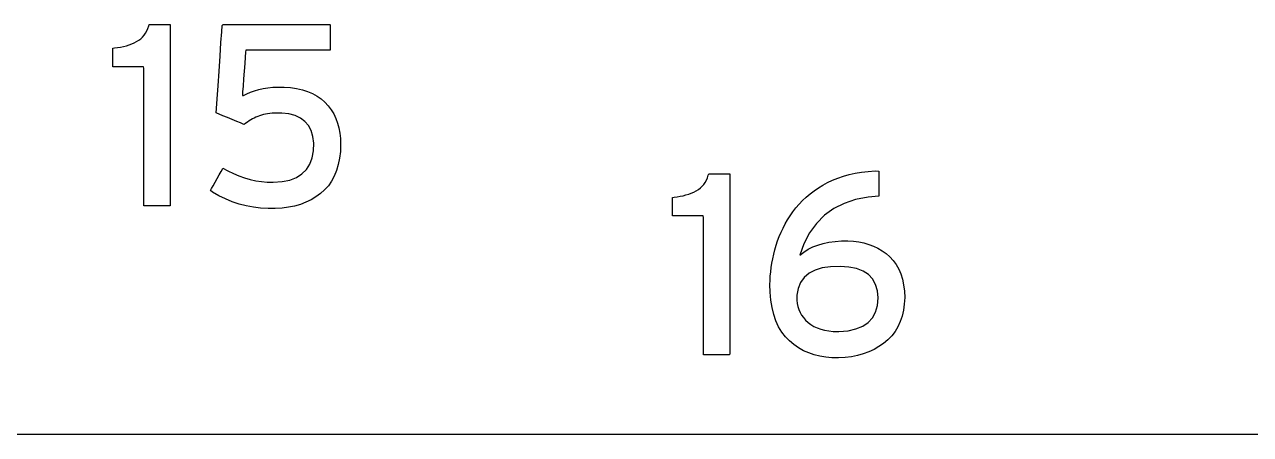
# Model space of a CAD drawing. Extents: x 1 to 47.7, y 0.2 to 35.
# Drawn here: x 30.941 to 31.599, y 8.915 to 9.135 of the extents above; entities that cross this region are included whole.
import ezdxf

# ---------------------------------------------------------------- set-up
doc = ezdxf.new("R2010")
doc.units = 0
doc.header["$MEASUREMENT"] = 0
doc.layers.add('8_0_____DWG', color=7, linetype='CONTINUOUS')

msp = doc.modelspace()

# ---------------------------------------------------------------- linework, layer by layer
at = {"layer": '8_0_____DWG'}
for points in [[(31.00529, 9.03747), (31.00529, 9.04032), (31.00529, 9.04791), (31.00529, 9.05877), (31.00529, 9.07145), (31.00529, 9.0845), (31.00529, 9.09645), (31.00529, 9.10586), (31.00529, 9.11126), (31.00512, 9.112), (31.00391, 9.112), (31.00181, 9.112), (30.99913, 9.112), (30.99621, 9.112), (30.99336, 9.112), (30.99093, 9.112), (30.98923, 9.112), (30.98859, 9.112), (30.98859, 9.11238), (30.98859, 9.11341), (30.98859, 9.11487), (30.98859, 9.11658), (30.98859, 9.11833), (30.98859, 9.11994), (30.98859, 9.12121), (30.98859, 9.12194), (30.98946, 9.12211), (30.99115, 9.1223), (30.99278, 9.12256), (30.99435, 9.12288), (30.99587, 9.12327), (30.99733, 9.12373), (30.99872, 9.12425), (31.00006, 9.12484), (31.00134, 9.1255), (31.00253, 9.1262), (31.00361, 9.127), (31.00458, 9.1279), (31.00544, 9.12891), (31.00619, 9.13001), (31.00684, 9.13121), (31.00738, 9.13251), (31.00781, 9.13391), (31.0081, 9.13465), (31.00893, 9.13465), (31.01037, 9.13465), (31.0122, 9.13465), (31.01419, 9.13465), (31.01614, 9.13465), (31.0178, 9.13465), (31.01896, 9.13465), (31.0194, 9.13465), (31.0194, 9.13093), (31.0194, 9.12104), (31.0194, 9.10688), (31.0194, 9.09034), (31.0194, 9.07333), (31.0194, 9.05774), (31.0194, 9.04548), (31.0194, 9.03844), (31.01925, 9.03747), (31.01823, 9.03747), (31.01645, 9.03747), (31.01419, 9.03747), (31.01172, 9.03747), (31.00932, 9.03747), (31.00727, 9.03747), (31.00583, 9.03747)], [(31.11074, 9.07047), (31.11058, 9.06657), (31.11016, 9.06291), (31.10947, 9.05949), (31.10853, 9.05631), (31.10732, 9.05336), (31.10586, 9.05065), (31.10413, 9.04818), (31.10215, 9.04595), (31.09991, 9.04396), (31.09747, 9.04218), (31.09487, 9.04063), (31.0921, 9.0393), (31.08916, 9.03819), (31.08605, 9.0373), (31.08276, 9.03663), (31.07931, 9.03617), (31.07568, 9.03594), (31.07181, 9.03593), (31.06783, 9.03617), (31.06392, 9.03665), (31.06009, 9.03739), (31.05632, 9.03837), (31.05262, 9.0396), (31.04899, 9.04109), (31.04543, 9.04282), (31.04195, 9.0448), (31.04091, 9.04571), (31.04145, 9.04665), (31.04231, 9.04817), (31.04339, 9.05006), (31.04455, 9.0521), (31.04568, 9.05408), (31.04665, 9.0558), (31.04735, 9.05702), (31.04764, 9.05754), (31.05025, 9.05612), (31.0532, 9.0547), (31.05616, 9.05346), (31.05915, 9.05241), (31.06215, 9.05155), (31.06518, 9.05088), (31.06822, 9.0504), (31.07128, 9.05011), (31.07457, 9.05002), (31.07929, 9.05039), (31.08343, 9.05125), (31.08699, 9.05262), (31.08999, 9.05448), (31.09241, 9.05685), (31.09425, 9.05971), (31.09552, 9.06307), (31.09622, 9.06693), (31.09631, 9.07108), (31.09583, 9.07467), (31.09487, 9.07781), (31.09343, 9.08049), (31.09152, 9.08272), (31.08914, 9.08451), (31.08628, 9.08584), (31.08294, 9.08671), (31.07913, 9.08714), (31.07655, 9.08718), (31.07525, 9.08714), (31.074, 9.08706), (31.07278, 9.08694), (31.07159, 9.08678), (31.07045, 9.08658), (31.06934, 9.08635), (31.06827, 9.08607), (31.06724, 9.08576), (31.06625, 9.08538), (31.06529, 9.08495), (31.06434, 9.08449), (31.06342, 9.084), (31.06251, 9.08348), (31.06162, 9.08292), (31.06074, 9.08234), (31.05989, 9.08172), (31.05905, 9.08107), (31.05851, 9.08129), (31.05707, 9.08188), (31.05499, 9.08272), (31.05254, 9.08372), (31.04998, 9.08476), (31.04759, 9.08574), (31.04563, 9.08653), (31.04436, 9.08705), (31.04403, 9.08728), (31.0442, 9.08969), (31.04454, 9.09477), (31.04501, 9.10168), (31.04554, 9.10957), (31.04609, 9.1176), (31.04658, 9.12492), (31.04697, 9.13071), (31.0472, 9.1341), (31.04767, 9.13465), (31.05143, 9.13465), (31.0582, 9.13465), (31.06698, 9.13465), (31.07672, 9.13465), (31.08641, 9.13465), (31.09501, 9.13465), (31.1015, 9.13465), (31.10486, 9.13465), (31.1051, 9.13442), (31.1051, 9.13334), (31.1051, 9.1316), (31.1051, 9.12943), (31.1051, 9.12708), (31.1051, 9.1248), (31.1051, 9.12284), (31.1051, 9.12143), (31.1051, 9.12083), (31.1038, 9.12082), (31.09972, 9.12082), (31.09363, 9.12082), (31.08633, 9.12082), (31.07863, 9.12082), (31.07133, 9.12082), (31.06524, 9.12082), (31.06115, 9.12082), (31.05985, 9.12081), (31.05977, 9.11974), (31.05959, 9.11722), (31.05932, 9.11371), (31.05902, 9.10964), (31.05871, 9.10545), (31.05842, 9.10158), (31.05818, 9.09846), (31.05804, 9.09653), (31.05861, 9.09649), (31.06048, 9.0975), (31.06247, 9.09838), (31.06459, 9.09915), (31.06684, 9.09979), (31.06921, 9.10031), (31.07171, 9.1007), (31.07433, 9.10097), (31.07707, 9.10112), (31.08036, 9.10109), (31.08385, 9.10083), (31.08712, 9.10036), (31.09019, 9.09967), (31.09304, 9.09876), (31.09567, 9.09763), (31.0981, 9.09629), (31.10031, 9.09474), (31.1023, 9.09297), (31.10407, 9.091), (31.10563, 9.0889), (31.10699, 9.08667), (31.10814, 9.0843), (31.10907, 9.0818), (31.1098, 9.07917), (31.11033, 9.0764), (31.11064, 9.0735)], [(31.3053, 8.95744), (31.3053, 8.96029), (31.3053, 8.96788), (31.3053, 8.97874), (31.3053, 8.99142), (31.3053, 9.00447), (31.3053, 9.01642), (31.3053, 9.02582), (31.3053, 9.03123), (31.30513, 9.03197), (31.30392, 9.03197), (31.30181, 9.03197), (31.29914, 9.03197), (31.29621, 9.03197), (31.29337, 9.03197), (31.29094, 9.03197), (31.28924, 9.03197), (31.2886, 9.03197), (31.2886, 9.03235), (31.2886, 9.03337), (31.2886, 9.03484), (31.2886, 9.03655), (31.2886, 9.0383), (31.2886, 9.03991), (31.2886, 9.04118), (31.2886, 9.04191), (31.28947, 9.04208), (31.29116, 9.04227), (31.29279, 9.04253), (31.29436, 9.04285), (31.29588, 9.04324), (31.29734, 9.0437), (31.29873, 9.04422), (31.30007, 9.04481), (31.30135, 9.04546), (31.30254, 9.04617), (31.30361, 9.04697), (31.30458, 9.04787), (31.30545, 9.04888), (31.3062, 9.04998), (31.30685, 9.05118), (31.30739, 9.05248), (31.30782, 9.05388), (31.30811, 9.05462), (31.30894, 9.05462), (31.31038, 9.05462), (31.31221, 9.05462), (31.3142, 9.05462), (31.31614, 9.05462), (31.31781, 9.05462), (31.31897, 9.05462), (31.3194, 9.05462), (31.3194, 9.0509), (31.3194, 9.04101), (31.3194, 9.02685), (31.3194, 9.01031), (31.3194, 8.9933), (31.3194, 8.97771), (31.3194, 8.96545), (31.3194, 8.95841), (31.31926, 8.95744), (31.31824, 8.95744), (31.31646, 8.95744), (31.3142, 8.95744), (31.31173, 8.95744), (31.30933, 8.95744), (31.30727, 8.95744), (31.30584, 8.95744)], [(31.41313, 8.98826), (31.41293, 8.98471), (31.41247, 8.98137), (31.41175, 8.97823), (31.41075, 8.97529), (31.4095, 8.97255), (31.40797, 8.97002), (31.40618, 8.96769), (31.40413, 8.96556), (31.40181, 8.96363), (31.39933, 8.96189), (31.3967, 8.96037), (31.39391, 8.95908), (31.39096, 8.958), (31.38787, 8.95714), (31.38462, 8.95651), (31.38122, 8.95609), (31.37767, 8.95589), (31.37416, 8.95592), (31.37084, 8.9562), (31.36766, 8.95671), (31.36462, 8.95748), (31.36171, 8.95848), (31.35893, 8.95973), (31.35629, 8.96122), (31.35378, 8.96296), (31.3514, 8.96494), (31.34917, 8.96717), (31.34721, 8.9697), (31.34551, 8.97253), (31.34408, 8.97566), (31.34291, 8.97909), (31.34201, 8.98281), (31.34137, 8.98683), (31.34101, 8.99115), (31.3409, 8.99518), (31.34096, 8.99743), (31.3411, 8.9997), (31.34131, 9.002), (31.34161, 9.00432), (31.34198, 9.00666), (31.34243, 9.00903), (31.34296, 9.01141), (31.34357, 9.01383), (31.34425, 9.01623), (31.34503, 9.01858), (31.3459, 9.02091), (31.34687, 9.0232), (31.34794, 9.02547), (31.3491, 9.0277), (31.35036, 9.0299), (31.35171, 9.03208), (31.35316, 9.03422), (31.35478, 9.0363), (31.35652, 9.03829), (31.35837, 9.0402), (31.36033, 9.04202), (31.3624, 9.04376), (31.36458, 9.04542), (31.36688, 9.04699), (31.36928, 9.04848), (31.3718, 9.04988), (31.37447, 9.05116), (31.37729, 9.05229), (31.38025, 9.05329), (31.38335, 9.05414), (31.38661, 9.05484), (31.39, 9.0554), (31.39355, 9.05582), (31.39723, 9.05609), (31.39928, 9.05607), (31.39928, 9.05515), (31.39928, 9.05351), (31.39928, 9.05139), (31.39928, 9.04906), (31.39928, 9.04676), (31.39928, 9.04473), (31.39928, 9.04323), (31.39928, 9.04252), (31.39363, 9.04204), (31.38683, 9.04078), (31.38065, 9.03874), (31.37509, 9.03593), (31.37014, 9.03234), (31.36582, 9.02798), (31.36211, 9.02285), (31.35902, 9.01694), (31.35687, 9.01094), (31.359, 9.01262), (31.36131, 9.01409), (31.36382, 9.01535), (31.36653, 9.0164), (31.36942, 9.01725), (31.37251, 9.0179), (31.37579, 9.01833), (31.37926, 9.01856), (31.38267, 9.01859), (31.38564, 9.01842), (31.38849, 9.01805), (31.39123, 9.01749), (31.39386, 9.01674), (31.39637, 9.0158), (31.39877, 9.01466), (31.40104, 9.01333), (31.40321, 9.0118), (31.40523, 9.01004), (31.40703, 9.00806), (31.40859, 9.00587), (31.40993, 9.00346), (31.41103, 9.00085), (31.4119, 8.99802), (31.41254, 8.99498), (31.41295, 8.99172)], [(31.39889, 8.98799), (31.39851, 8.99189), (31.39752, 8.99529), (31.3959, 8.99817), (31.39367, 9.00054), (31.39081, 9.0024), (31.38734, 9.00375), (31.38324, 9.00459), (31.37853, 9.00491), (31.37345, 9.00475), (31.36895, 9.00409), (31.36509, 9.00292), (31.36187, 9.00124), (31.35929, 8.99905), (31.35734, 8.99635), (31.35604, 8.99314), (31.35537, 8.98942), (31.35531, 8.98673), (31.35549, 8.98501), (31.35583, 8.98337), (31.35634, 8.98179), (31.35701, 8.98028), (31.35785, 8.97884), (31.35885, 8.97747), (31.36002, 8.97616), (31.36135, 8.97491), (31.36283, 8.97375), (31.36446, 8.97275), (31.36623, 8.97191), (31.36815, 8.97121), (31.37022, 8.97067), (31.37243, 8.97029), (31.37479, 8.97006), (31.37785, 8.97001), (31.38275, 8.97044), (31.38701, 8.97139), (31.39061, 8.97285), (31.39357, 8.97484), (31.39587, 8.97735), (31.39753, 8.98038), (31.39853, 8.98392)]]:
    msp.add_lwpolyline(points, close=True, dxfattribs=at)
msp.add_lwpolyline([(31.74389, 8.91478), (31.56011, 8.91478), (31.37785, 8.91478), (31.19722, 8.91478), (31.0183, 8.91478), (30.84119, 8.91478), (30.66598, 8.91478), (30.49278, 8.91478), (30.32168, 8.91478), (30.23695, 8.91478), (30.15277, 8.91478), (30.06917, 8.91478), (29.98615, 8.91478), (29.90373, 8.91478), (29.82191, 8.91478), (29.74071, 8.91478), (29.66015, 8.91478), (29.58023, 8.91478), (29.50096, 8.91478), (29.42236, 8.91478), (29.34445, 8.91478), (29.26722, 8.91478), (29.19069, 8.91478), (29.11488, 8.91478)], dxfattribs=at)

doc.saveas('drawing.dxf')
